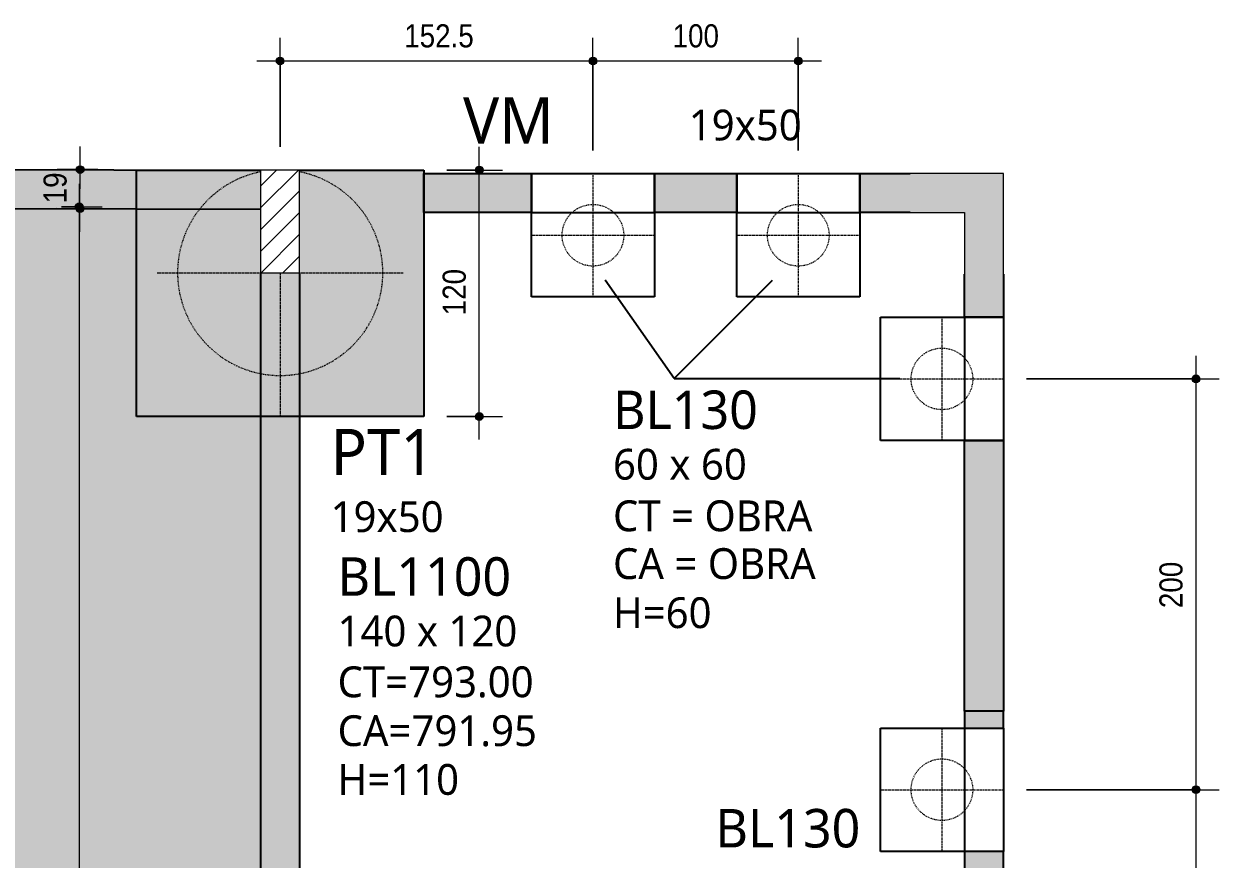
# Model space of a CAD drawing. Extents: x -2131 to 52870, y -3196 to 88043.
# Drawn here: x 45850 to 46432, y 1514 to 1921 of the extents above; entities that cross this region are included whole.
import ezdxf

# ---------------------------------------------------------------- set-up
doc = ezdxf.new("R2010")
doc.units = 0
doc.linetypes.add('Hidden', pattern=[0.714375, 0.47625, -0.238125])
doc.linetypes.add('Traço', pattern=[0.635, 0.3175, -0.3175])
for name, color, linetype, lineweight in [('A-ANNO-DIMS', 7, 'Continuous', 9), ('A-ANNO-DIMS-75', 7, 'Continuous', 9), ('A-DETL-GENF', 7, 'Continuous', 18), ('A-DETL-THIN', 7, 'Continuous', 25), ('A-FLOR', 7, 'Continuous', 25), ('S-BEAM', 7, 'Continuous', 25), ('S-BEAM-HDLN', 7, 'Traço', 25), ('S-BEAM-IDEN', 7, 'Continuous', 9), ('S-COLS-IDEN', 7, 'Continuous', 9), ('S-FNDN', 7, 'Continuous', 25), ('S-FNDN-HDLN', 7, 'Traço', 18), ('S-FNDN-IDEN', 7, 'Continuous', 9)]:
    doc.layers.add(name, color=color, linetype=linetype, lineweight=lineweight)
doc.layers.add('A-DETL', color=7, linetype='Continuous', lineweight=18, true_color=0x00a600)
doc.styles.add('Fira Sans_3', font='', dxfattribs={"width": 0.9, "height": 11.25})
doc.styles.add('Gadugi', font='gadugi.ttf', dxfattribs={"height": 15})
doc.styles.add('Gadugi_6', font='gadugi.ttf', dxfattribs={"height": 22.5})
doc.styles.add('Gadugi_7', font='gadugi.ttf', dxfattribs={"height": 0.2})
doc.styles.add('Gadugi_8', font='gadugi.ttf', dxfattribs={"height": 18.75})
doc.styles.get('Fira Sans_3').set_extended_font_data('Fira Sans')
doc.dimstyles.new('PED_1_5mm_ESQ_3', dxfattribs={"dimscale": 30.48, "dimtxt": 15.344768, "dimasz": 0.492126, "dimexe": 0.369094, "dimexo": 0.369094, "dimgap": 0.073819, "dimtad": 1, "dimdec": 1, "dimrnd": 0.5, "dimdsep": 46, "dimtxsty": 'Fira Sans_3', "dimblk1": 'DOTSMALL', "dimblk2": 'DOTSMALL', "dimsah": 1, "dimcen": 0.09, "dimdle": 0.369094, "dimazin": 0, "dimtfac": 1, "dimtdec": 4, "dimtix": 1, "dimtmove": 0, "dimatfit": 3, "dimfxl": 1, "dimtvp": 1, "dimtolj": 1, "dimtzin": 0, "dimarcsym": 2})
doc.dimstyles.new('PED_1_5mm_ESQ_7', dxfattribs={"dimscale": 30.48, "dimtxt": 15.344768, "dimasz": 0.492126, "dimexe": 0.369094, "dimexo": 0.369094, "dimgap": 0.073819, "dimtad": 1, "dimdec": 1, "dimrnd": 0.5, "dimdsep": 46, "dimtxsty": 'Fira Sans_3', "dimblk1": 'DOTSMALL', "dimblk2": 'DOTSMALL', "dimsah": 1, "dimcen": 0.09, "dimdle": 0.369094, "dimazin": 0, "dimtfac": 1, "dimtdec": 4, "dimtix": 1, "dimtmove": 0, "dimatfit": 3, "dimfxl": 1, "dimtvp": 1, "dimtolj": 1, "dimtzin": 0, "dimarcsym": 2})

# ---------------------------------------------------------------- blocks, each defined once
blk = doc.blocks.new('PED_BLRET-1EST_R01_2019_muro_ - 60x60x60-3843966-PL C 001 - FORMA DO TÉRREO')
at = {"layer": 'S-FNDN', "linetype": 'Hidden', "lineweight": 18}
for p, q in [((0, 30), (0, -30)), ((-30, 0), (30, 0))]:
    blk.add_line(p, q, dxfattribs=at)
at = {"layer": 'S-FNDN-HDLN'}
blk.add_circle((0, 0), 15, dxfattribs=at)
blk = doc.blocks.new('PED_BLRET-1EST_EXCENTRICA_R01_2019 - 120x140x110-3841340-PL C 001 - FORMA DO TÉRREO')
at = {"layer": 'S-FNDN', "linetype": 'Hidden', "lineweight": 18}
for p, q in [((-60, 0), (-9.56, 0)), ((9.44, 0), (60, 0)), ((0, 0), (0, -70))]:
    blk.add_line(p, q, dxfattribs=at)
at = {"layer": 'S-FNDN-HDLN'}
for start, end in [(101.05752, 360), (360, 79.0899)]:
    blk.add_arc((0, 0), 50, start, end, dxfattribs=at)
blk = doc.blocks.new('DIMBLOCK416-PL C 001 - FORMA DO TÉRREO')
at = {"layer": 'A-ANNO-DIMS-75', "transparency": 16777216}
h = blk.add_hatch(color=256, dxfattribs=at)
edge = h.paths.add_edge_path(flags=0)
edge.add_arc((45876.84, 1831.75), 1.88, 0, 360)
h = blk.add_hatch(color=256, dxfattribs=at)
edge = h.paths.add_edge_path(flags=0)
edge.add_arc((45876.84, 726.95), 1.88, 0, 360)
for p, q in [((45876.84, 1843), (45876.84, 726.95)), ((45868.24, 1831.75), (45888.09, 1831.75)), ((45876.84, 1831.75), (45868.24, 1831.75)), ((45868.24, 726.95), (45888.09, 726.95)), ((45876.84, 726.95), (45868.24, 726.95))]:
    blk.add_line(p, q, dxfattribs=at)
for centre in [(45876.84, 1831.75), (45876.84, 726.95)]:
    blk.add_circle(centre, 1.88, dxfattribs=at)
at = {"layer": 'A-ANNO-DIMS-75', "color": 0, "transparency": 16777216, "insert": (45859.01, 1265.38), "char_height": 11.25, "width": 33.5224, "attachment_point": 1, "rotation": 90, "line_spacing_factor": 1.049215, "style": 'Fira Sans_3'}
blk.add_mtext('1105', dxfattribs=at)
blk = doc.blocks.new('_DotSmall')
at = {"color": 0, "linetype": 'ByBlock', "const_width": 0.5}
blk.add_lwpolyline([(-0.0625, 0, 1), (0.0625, 0, 1)], format="xyb", close=True, dxfattribs=at)
blk = doc.blocks.new('DIMBLOCK418-PL C 001 - FORMA DO TÉRREO')
at = {"layer": 'A-ANNO-DIMS-75', "transparency": 16777216}
h = blk.add_hatch(color=256, dxfattribs=at)
edge = h.paths.add_edge_path(flags=0)
edge.add_arc((45877.3, 1849.9), 1.88, 0, 360)
h = blk.add_hatch(color=256, dxfattribs=at)
edge = h.paths.add_edge_path(flags=0)
edge.add_arc((45877.24, 1830.9), 1.88, 0, 360)
for p, q in [((45877.21, 1819.65), (45877.33, 1861.15)), ((45885.9, 1849.87), (45866.05, 1849.93)), ((45877.3, 1849.9), (45885.9, 1849.87)), ((45885.84, 1830.87), (45865.99, 1830.93)), ((45877.24, 1830.9), (45885.84, 1830.87))]:
    blk.add_line(p, q, dxfattribs=at)
for centre in [(45877.3, 1849.9), (45877.24, 1830.9)]:
    blk.add_circle(centre, 1.88, dxfattribs=at)
at = {"layer": 'A-ANNO-DIMS-75', "color": 0, "transparency": 16777216, "insert": (45859.42, 1833.47), "char_height": 11.25, "width": 16.7612, "attachment_point": 1, "rotation": 89.83168, "line_spacing_factor": 1.049215, "style": 'Fira Sans_3'}
blk.add_mtext('19', dxfattribs=at)
blk = doc.blocks.new('DIMBLOCK599-PL C 001 - FORMA DO TÉRREO')
at = {"layer": 'A-ANNO-DIMS-75', "transparency": 16777216}
h = blk.add_hatch(color=256, dxfattribs=at)
edge = h.paths.add_edge_path(flags=0)
edge.add_arc((46420.87, 1548.03), 1.88, 0, 360)
h = blk.add_hatch(color=256, dxfattribs=at)
edge = h.paths.add_edge_path(flags=0)
edge.add_arc((46420.87, 1347.94), 1.88, 0, 360)
for p, q in [((46338.36, 1548.03), (46432.12, 1548.03)), ((46420.87, 1548.03), (46338.36, 1548.03)), ((46420.87, 1347.94), (46420.87, 1548.03)), ((46338.36, 1347.94), (46432.12, 1347.94)), ((46420.87, 1347.94), (46338.36, 1347.94))]:
    blk.add_line(p, q, dxfattribs=at)
for centre in [(46420.87, 1548.03), (46420.87, 1347.94)]:
    blk.add_circle(centre, 1.88, dxfattribs=at)
at = {"layer": 'A-ANNO-DIMS-75', "color": 0, "transparency": 16777216, "insert": (46403.04, 1436.38), "char_height": 11.25, "width": 27.8567, "attachment_point": 1, "rotation": 90, "line_spacing_factor": 1.049215, "style": 'Fira Sans_3'}
blk.add_mtext('200', dxfattribs=at)
blk = doc.blocks.new('DIMBLOCK600-PL C 001 - FORMA DO TÉRREO')
at = {"layer": 'A-ANNO-DIMS-75', "transparency": 16777216}
h = blk.add_hatch(color=256, dxfattribs=at)
edge = h.paths.add_edge_path(flags=0)
edge.add_arc((46420.87, 1748.02), 1.88, 0, 360)
h = blk.add_hatch(color=256, dxfattribs=at)
edge = h.paths.add_edge_path(flags=0)
edge.add_arc((46420.87, 1548.03), 1.88, 0, 360)
for p, q in [((46420.87, 1548.03), (46420.87, 1759.27)), ((46338.36, 1748.02), (46432.12, 1748.02)), ((46420.87, 1748.02), (46338.36, 1748.02)), ((46338.36, 1548.03), (46432.12, 1548.03)), ((46420.87, 1548.03), (46338.36, 1548.03))]:
    blk.add_line(p, q, dxfattribs=at)
for centre in [(46420.87, 1748.02), (46420.87, 1548.03)]:
    blk.add_circle(centre, 1.88, dxfattribs=at)
at = {"layer": 'A-ANNO-DIMS-75', "color": 0, "transparency": 16777216, "insert": (46403.04, 1636.42), "char_height": 11.25, "width": 27.8567, "attachment_point": 1, "rotation": 90, "line_spacing_factor": 1.049215, "style": 'Fira Sans_3'}
blk.add_mtext('200', dxfattribs=at)
blk = doc.blocks.new('DIMBLOCK601-PL C 001 - FORMA DO TÉRREO')
at = {"layer": 'A-ANNO-DIMS-75', "transparency": 16777216}
h = blk.add_hatch(color=256, dxfattribs=at)
edge = h.paths.add_edge_path(flags=0)
edge.add_arc((45974.69, 1902.81), 1.88, 0, 360)
h = blk.add_hatch(color=256, dxfattribs=at)
edge = h.paths.add_edge_path(flags=0)
edge.add_arc((46127.11, 1902.81), 1.88, 0, 360)
for p, q in [((45974.69, 1860.93), (45974.69, 1914.06)), ((46127.11, 1859.19), (46127.11, 1914.06)), ((45963.44, 1902.81), (46127.11, 1902.81)), ((45974.69, 1902.81), (45974.69, 1860.93)), ((46127.11, 1902.81), (46127.11, 1859.19))]:
    blk.add_line(p, q, dxfattribs=at)
for centre in [(45974.69, 1902.81), (46127.11, 1902.81)]:
    blk.add_circle(centre, 1.88, dxfattribs=at)
at = {"layer": 'A-ANNO-DIMS-75', "color": 0, "transparency": 16777216, "insert": (46035.16, 1920.64), "char_height": 11.25, "width": 37.7717, "attachment_point": 1, "line_spacing_factor": 1.049215, "style": 'Fira Sans_3'}
blk.add_mtext('152.5', dxfattribs=at)
blk = doc.blocks.new('DIMBLOCK602-PL C 001 - FORMA DO TÉRREO')
at = {"layer": 'A-ANNO-DIMS-75', "transparency": 16777216}
h = blk.add_hatch(color=256, dxfattribs=at)
edge = h.paths.add_edge_path(flags=0)
edge.add_arc((46127.11, 1902.81), 1.88, 0, 360)
h = blk.add_hatch(color=256, dxfattribs=at)
edge = h.paths.add_edge_path(flags=0)
edge.add_arc((46227.12, 1902.81), 1.88, 0, 360)
for p, q in [((46127.11, 1859.19), (46127.11, 1914.06)), ((46227.12, 1859.19), (46227.12, 1914.06)), ((46127.11, 1902.81), (46238.37, 1902.81)), ((46127.11, 1902.81), (46127.11, 1859.19)), ((46227.12, 1902.81), (46227.12, 1859.19))]:
    blk.add_line(p, q, dxfattribs=at)
for centre in [(46127.11, 1902.81), (46227.12, 1902.81)]:
    blk.add_circle(centre, 1.88, dxfattribs=at)
at = {"layer": 'A-ANNO-DIMS-75', "color": 0, "transparency": 16777216, "insert": (46165.9, 1920.64), "char_height": 11.25, "width": 26.9124, "attachment_point": 1, "line_spacing_factor": 1.049215, "style": 'Fira Sans_3'}
blk.add_mtext('100', dxfattribs=at)
blk = doc.blocks.new('PED_TAG_BLOCO - BLOCO-3844252-PL C 001 - FORMA DO TÉRREO')
at = {"layer": 'S-FNDN-IDEN', "char_height": 0.2, "attachment_point": 1, "style": 'Gadugi_7'}
for s, insert, width in [('CT = OBRA', (-0.9768, -0.9984), 1.715611), ('CA = OBRA', (-0.9768, -1.3088), 1.755696)]:
    blk.add_mtext(s, dxfattribs=dict(at, insert=insert, width=width))
blk = doc.blocks.new('DIMBLOCK622-PL C 001 - FORMA DO TÉRREO')
at = {"layer": 'A-ANNO-DIMS-75', "transparency": 16777216}
h = blk.add_hatch(color=256, dxfattribs=at)
edge = h.paths.add_edge_path(flags=0)
edge.add_arc((46071.72, 1849.68), 1.88, 0, 360)
h = blk.add_hatch(color=256, dxfattribs=at)
edge = h.paths.add_edge_path(flags=0)
edge.add_arc((46071.72, 1729.68), 1.88, 0, 360)
for p, q in [((46071.72, 1718.43), (46071.72, 1860.93)), ((46056, 1849.68), (46082.97, 1849.68)), ((46071.72, 1849.68), (46056, 1849.68)), ((46056, 1729.68), (46082.97, 1729.68)), ((46071.72, 1729.68), (46056, 1729.68))]:
    blk.add_line(p, q, dxfattribs=at)
for centre in [(46071.72, 1849.68), (46071.72, 1729.68)]:
    blk.add_circle(centre, 1.88, dxfattribs=at)
at = {"layer": 'A-ANNO-DIMS-75', "color": 0, "transparency": 16777216, "insert": (46053.89, 1778.95), "char_height": 11.25, "width": 25.732, "attachment_point": 1, "rotation": 90, "line_spacing_factor": 1.049215, "style": 'Fira Sans_3'}
blk.add_mtext('120', dxfattribs=at)

msp = doc.modelspace()

# ---------------------------------------------------------------- hatches: boundary and pattern name
at = {"layer": 'A-DETL-GENF', "true_color": 0x808080}
h = msp.add_hatch(dxfattribs=at)
h.set_pattern_fill('FP_5', color=8, style=0, pattern_type=2)
h.set_pattern_definition([(45, (44240.043, 0), (-5.3033, 5.3033), [])])
h.paths.add_polyline_path([(45984.191, 1799.676), (45984.191, 1849.676), (45965.191, 1849.639), (45965.191, 1799.676)], flags=0)
at = {"layer": 'A-DETL-GENF', "true_color": 0x800080}
msp.add_hatch(color=216, dxfattribs=at).paths.add_polyline_path([(46327.109, 1798.942), (46327.109, 1847.942), (46281.609, 1847.942), (46281.609, 1828.942), (46308.109, 1828.942), (46308.109, 1798.942), (46317.609, 1798.942)], flags=0)
at = {"layer": 'A-FLOR', "true_color": 0xd9d9d9}
h = msp.add_hatch(color=254, dxfattribs=at)
h.paths.add_polyline_path([(45648.191, 726.947), (45937.191, 726.947), (45937.191, 728.526), (45648.191, 771.043), (45648.191, 728.526)], flags=0)
h.paths.add_polyline_path([(45937.191, 747.73), (45937.191, 770.12), (45965.191, 770.12), (45965.191, 1241.148), (45937.191, 1241.148), (45937.191, 1256.737), (45600.687, 1149.59), (45600.687, 1110.119), (45588.189, 1110.119), (45588.189, 861.943), (45648.191, 861.943), (45648.191, 790.247), (45903.883, 752.63)], flags=0)
h.paths.add_polyline_path([(45600.687, 1169.53), (45937.191, 1276.677), (45937.191, 1316.148), (45965.191, 1316.148), (45965.191, 1729.676), (45904.754, 1729.676), (45904.754, 1830.817), (45633.215, 1831.614), (45633.215, 1737.359), (45588.187, 1737.359), (45588.187, 1185.119), (45600.687, 1185.119)], flags=0)
at = {"layer": 'S-BEAM', "true_color": 0xd9d9d9}
for points in [[(45904.754, 1830.817), (45904.754, 1849.676), (45952.721, 1849.676), (45633.215, 1850.615), (45633.215, 1831.614), (45815.675, 1831.078)], [(45984.191, 1316.148), (45984.191, 1729.676), (45965.191, 1729.676), (45965.191, 1316.148)]]:
    msp.add_hatch(color=254, dxfattribs=at).paths.add_polyline_path(points, flags=0)
at = {"layer": 'S-BEAM', "true_color": 0x800080}
h = msp.add_hatch(color=216, dxfattribs=at)
h.paths.add_polyline_path([(46281.609, 1828.942), (46281.609, 1847.942), (46257.124, 1847.942), (46257.124, 1828.942), (46267.109, 1828.942)], flags=0)
h.paths.add_polyline_path([(46197.124, 1828.942), (46197.124, 1847.942), (46157.106, 1847.942), (46157.106, 1828.942)], flags=0)
h.paths.add_polyline_path([(46097.106, 1828.942), (46097.106, 1847.942), (46044.754, 1847.942), (46044.754, 1828.942)], flags=0)
h = msp.add_hatch(color=216, dxfattribs=at)
h.paths.add_polyline_path([(46327.109, 1586.258), (46327.109, 1718.016), (46308.109, 1718.016), (46308.109, 1586.258)], flags=0)
h.paths.add_polyline_path([(46317.609, 1778.016), (46327.109, 1778.016), (46327.109, 1798.942), (46308.109, 1798.942), (46308.109, 1778.016)], flags=0)
for points in [[(46327.109, 1578.033), (46327.109, 1586.258), (46308.109, 1586.258), (46308.109, 1578.033)], [(46327.109, 1377.942), (46327.109, 1518.033), (46308.109, 1518.033), (46308.109, 1377.942)]]:
    msp.add_hatch(color=216, dxfattribs=at).paths.add_polyline_path(points, flags=0)
at = {"layer": 'S-FNDN', "true_color": 0x80940c}
msp.add_hatch(color=64, dxfattribs=at).paths.add_polyline_path([(46044.754, 1729.676), (46044.754, 1849.676), (45984.191, 1849.676), (45984.191, 1799.676), (45965.191, 1799.676), (45965.191, 1849.676), (45904.754, 1849.676), (45904.754, 1729.676), (45984.191, 1729.676)], flags=0)

# ---------------------------------------------------------------- linework, layer by layer
at = {"layer": 'A-DETL', "color": 7}
for p, q in [((45984.191, 1849.676), (45965.191, 1849.676)), ((45965.191, 1849.676), (45965.191, 1799.676)), ((45984.191, 1799.676), (45984.191, 1849.676)), ((46327.109, 1847.942), (46281.609, 1847.942)), ((46327.109, 1798.942), (46327.109, 1847.942)), ((46281.609, 1828.942), (46308.109, 1828.942)), ((46308.109, 1828.942), (46308.109, 1798.942)), ((45965.191, 1799.676), (45984.191, 1799.676))]:
    msp.add_line(p, q, dxfattribs=at)
at = {"layer": 'A-DETL-THIN'}
for q in [(46133.099, 1796.121), (46214.552, 1796.121), (46276.644, 1748.214)]:
    msp.add_line((46166.644, 1748.214), q, dxfattribs=at)
at = {"layer": 'S-BEAM'}
for p, q in [((45633.215, 1850.615), (45951.032, 1849.681)), ((46044.754, 1828.942), (46044.754, 1847.942)), ((46044.754, 1847.942), (46097.106, 1847.942)), ((46097.106, 1847.942), (46097.106, 1828.942)), ((46157.106, 1828.942), (46157.106, 1847.942)), ((46157.106, 1847.942), (46197.124, 1847.942)), ((46197.124, 1847.942), (46197.124, 1828.942)), ((46257.124, 1828.942), (46257.124, 1847.942)), ((46257.124, 1847.942), (46281.609, 1847.942)), ((45633.215, 1831.614), (45904.754, 1830.817)), ((46097.106, 1828.942), (46044.754, 1828.942)), ((46197.124, 1828.942), (46157.106, 1828.942)), ((46281.609, 1828.942), (46257.124, 1828.942)), ((46308.109, 1778.016), (46308.109, 1798.942)), ((46327.109, 1798.942), (46327.109, 1778.016)), ((46327.109, 1778.016), (46308.109, 1778.016)), ((45965.191, 1729.676), (45965.191, 1316.148)), ((45984.191, 1729.676), (45984.191, 1316.148)), ((46308.109, 1586.258), (46308.109, 1718.016)), ((46308.109, 1718.016), (46327.109, 1718.016)), ((46327.109, 1718.016), (46327.109, 1586.258)), ((46327.109, 1586.258), (46308.109, 1586.258)), ((46308.109, 1586.258), (46308.109, 1578.033)), ((46327.109, 1578.033), (46327.109, 1586.258)), ((46308.109, 1518.033), (46308.109, 1377.942)), ((46327.109, 1377.942), (46327.109, 1518.033))]:
    msp.add_line(p, q, dxfattribs=at)
at = {"layer": 'S-BEAM-HDLN', "linetype": 'Continuous'}
for p, q in [((45954.41, 1849.671), (45965.191, 1849.639)), ((45904.759, 1830.817), (45965.191, 1830.639)), ((46097.106, 1828.942), (46157.106, 1828.942)), ((46197.124, 1828.942), (46257.124, 1828.942)), ((45965.191, 1799.676), (45965.191, 1729.681)), ((45984.191, 1799.676), (45984.191, 1729.681)), ((46308.109, 1778.016), (46308.109, 1718.016)), ((46308.109, 1578.033), (46308.109, 1518.033))]:
    msp.add_line(p, q, dxfattribs=at)
at = {"layer": 'S-FNDN'}
for p, q in [((45904.754, 1849.676), (45965.191, 1849.676)), ((45904.754, 1729.676), (45904.754, 1849.676)), ((45984.191, 1849.676), (46044.754, 1849.676)), ((46044.754, 1849.676), (46044.754, 1847.942)), ((46044.754, 1847.942), (46044.754, 1828.942)), ((46097.106, 1847.942), (46157.106, 1847.942)), ((46097.106, 1828.942), (46097.106, 1847.942)), ((46157.106, 1847.942), (46157.106, 1828.942)), ((46197.124, 1847.942), (46257.124, 1847.942)), ((46197.124, 1828.942), (46197.124, 1847.942)), ((46257.124, 1847.942), (46257.124, 1828.942)), ((46044.754, 1828.942), (46044.754, 1729.676)), ((46097.106, 1787.942), (46097.106, 1828.942)), ((46157.106, 1828.942), (46157.106, 1787.942)), ((46197.124, 1787.942), (46197.124, 1828.942)), ((46257.124, 1828.942), (46257.124, 1787.942)), ((46157.106, 1787.942), (46097.106, 1787.942)), ((46257.124, 1787.942), (46197.124, 1787.942)), ((46267.109, 1778.016), (46308.109, 1778.016)), ((46267.109, 1718.016), (46267.109, 1778.016)), ((46308.109, 1778.016), (46327.109, 1778.016)), ((46327.109, 1778.016), (46327.109, 1718.016)), ((46044.754, 1729.676), (45904.754, 1729.676)), ((46308.109, 1718.016), (46267.109, 1718.016)), ((46327.109, 1718.016), (46308.109, 1718.016)), ((46267.109, 1578.033), (46327.109, 1578.033)), ((46267.109, 1518.033), (46267.109, 1578.033)), ((46327.109, 1578.033), (46327.109, 1518.033)), ((46327.109, 1518.033), (46267.109, 1518.033))]:
    msp.add_line(p, q, dxfattribs=at)

# ---------------------------------------------------------------- block references
at = {"layer": 'S-FNDN', "linetype": 'Hidden', "lineweight": 18}
for name, p in [('PED_BLRET-1EST_EXCENTRICA_R01_2019 - 120x140x110-3841340-PL C 001 - FORMA DO TÉRREO', (45974.754, 1799.676)), ('PED_BLRET-1EST_R01_2019_muro_ - 60x60x60-3843966-PL C 001 - FORMA DO TÉRREO', (46127.106, 1817.942)), ('PED_BLRET-1EST_R01_2019_muro_ - 60x60x60-3843966-PL C 001 - FORMA DO TÉRREO', (46227.124, 1817.942)), ('PED_BLRET-1EST_R01_2019_muro_ - 60x60x60-3843966-PL C 001 - FORMA DO TÉRREO', (46297.109, 1748.016)), ('PED_BLRET-1EST_R01_2019_muro_ - 60x60x60-3843966-PL C 001 - FORMA DO TÉRREO', (46297.109, 1548.033))]:
    msp.add_blockref(name, p, dxfattribs=at)
at = {"layer": 'S-FNDN-IDEN', "xscale": 74.99999999999996, "yscale": 74.99999999999996, "zscale": 74.99999999999996}
msp.add_blockref('PED_TAG_BLOCO - BLOCO-3844252-PL C 001 - FORMA DO TÉRREO', (46210.124, 1763.747), dxfattribs=at)

# ---------------------------------------------------------------- texts
at = {"layer": 'S-BEAM-IDEN', "attachment_point": 1}
for s, insert, char_height, width, style in [('VM', (46063.825, 1885.005), 22.5, 58.32277, 'Gadugi_6'), ('19x50', (46173.771, 1879.102), 15, 67.34175, 'Gadugi')]:
    msp.add_mtext(s, dxfattribs=dict(at, insert=insert, char_height=char_height, width=width, style=style))
at = {"layer": 'S-COLS-IDEN', "attachment_point": 1}
for s, insert, char_height, width, style in [('PT1', (45999.306, 1723.685), 22.5, 63.13289, 'Gadugi_6'), ('19x50', (45999.306, 1688.451), 15, 67.34175, 'Gadugi')]:
    msp.add_mtext(s, dxfattribs=dict(at, insert=insert, char_height=char_height, width=width, style=style))
at = {"layer": 'S-FNDN-IDEN', "color": 5, "true_color": 0x0000ff, "char_height": 18.75, "attachment_point": 1, "style": 'Gadugi_8'}
for s, insert, width in [('BL130', (46136.864, 1742.362), 85.37972), ('BL1100', (46002.691, 1661.197), 102.81642), ('BL130', (46186.764, 1538.678), 85.37972)]:
    msp.add_mtext(s, dxfattribs=dict(at, insert=insert, width=width))
at = {"layer": 'S-FNDN-IDEN', "char_height": 15, "attachment_point": 1, "style": 'Gadugi'}
for s, insert, width in [('60 x 60', (46136.864, 1713.948), 81.77212), ('H=60', (46136.864, 1641.695), 63.73416), ('140 x 120', (46002.691, 1632.783), 109.43034), ('CT=793.00', (46002.691, 1608.054), 122.05692), ('CA=791.95', (46002.691, 1584.275), 125.06325), ('H=110', (46002.691, 1560.53), 77.56327)]:
    msp.add_mtext(s, dxfattribs=dict(at, insert=insert, width=width))

# ---------------------------------------------------------------- dimensions: what is measured, and where the dimension line sits
at = {"layer": 'A-ANNO-DIMS'}
for base, p1, p2, override, picture, middle in [((46127.106, 1902.814), (45974.691, 1849.676), (46127.106, 1847.942), {"dimpost": '<>', "dimfxl": 152.425396}, 'DIMBLOCK601-PL C 001 - FORMA DO TÉRREO', (46050.898, 1910.787)), ((46227.124, 1902.814), (46127.106, 1847.942), (46227.124, 1847.942), {"dimpost": '<>', "dimfxl": 100.018163}, 'DIMBLOCK602-PL C 001 - FORMA DO TÉRREO', (46177.115, 1910.787))]:
    dim = msp.add_linear_dim(base=base, p1=p1, p2=p2, dimstyle='PED_1_5mm_ESQ_7', override=override, dxfattribs=at)
    dim.commit()
    dim.dimension.update_dxf_attribs({"geometry": picture, "text_midpoint": middle})
for base, p1, p2, angle, dimstyle, override, picture, middle in [((45877.3, 1849.897), (45874.592, 1830.905), (45874.648, 1849.905), 89.83168, 'PED_1_5mm_ESQ_3', {"dimpost": '<>', "dimfxl": 19}, 'DIMBLOCK418-PL C 001 - FORMA DO TÉRREO', (45869.217, 1840.421)), ((46071.722, 1849.676), (46044.754, 1729.676), (46044.754, 1849.676), 90, 'PED_1_5mm_ESQ_7', {"dimpost": '<>', "dimfxl": 120}, 'DIMBLOCK622-PL C 001 - FORMA DO TÉRREO', (46063.749, 1789.676)), ((45876.839, 726.947), (45879.491, 1831.747), (45879.491, 726.947), 90, 'PED_1_5mm_ESQ_3', {"dimpost": '<>', "dimfxl": 1104.800056}, 'DIMBLOCK416-PL C 001 - FORMA DO TÉRREO', (45868.866, 1279.347)), ((46420.865, 1748.016), (46327.109, 1548.033), (46327.109, 1748.016), 90, 'PED_1_5mm_ESQ_7', {"dimpost": '<>', "dimfxl": 199.983113}, 'DIMBLOCK600-PL C 001 - FORMA DO TÉRREO', (46412.892, 1648.025)), ((46420.865, 1548.033), (46327.109, 1347.942), (46327.109, 1548.033), 90, 'PED_1_5mm_ESQ_7', {"dimpost": '<>', "dimfxl": 200.09139}, 'DIMBLOCK599-PL C 001 - FORMA DO TÉRREO', (46412.892, 1447.987))]:
    dim = msp.add_linear_dim(base=base, p1=p1, p2=p2, angle=angle, dimstyle=dimstyle, override=override, dxfattribs=at)
    dim.commit()
    dim.dimension.update_dxf_attribs({"geometry": picture, "text_midpoint": middle})

doc.saveas('drawing.dxf')
